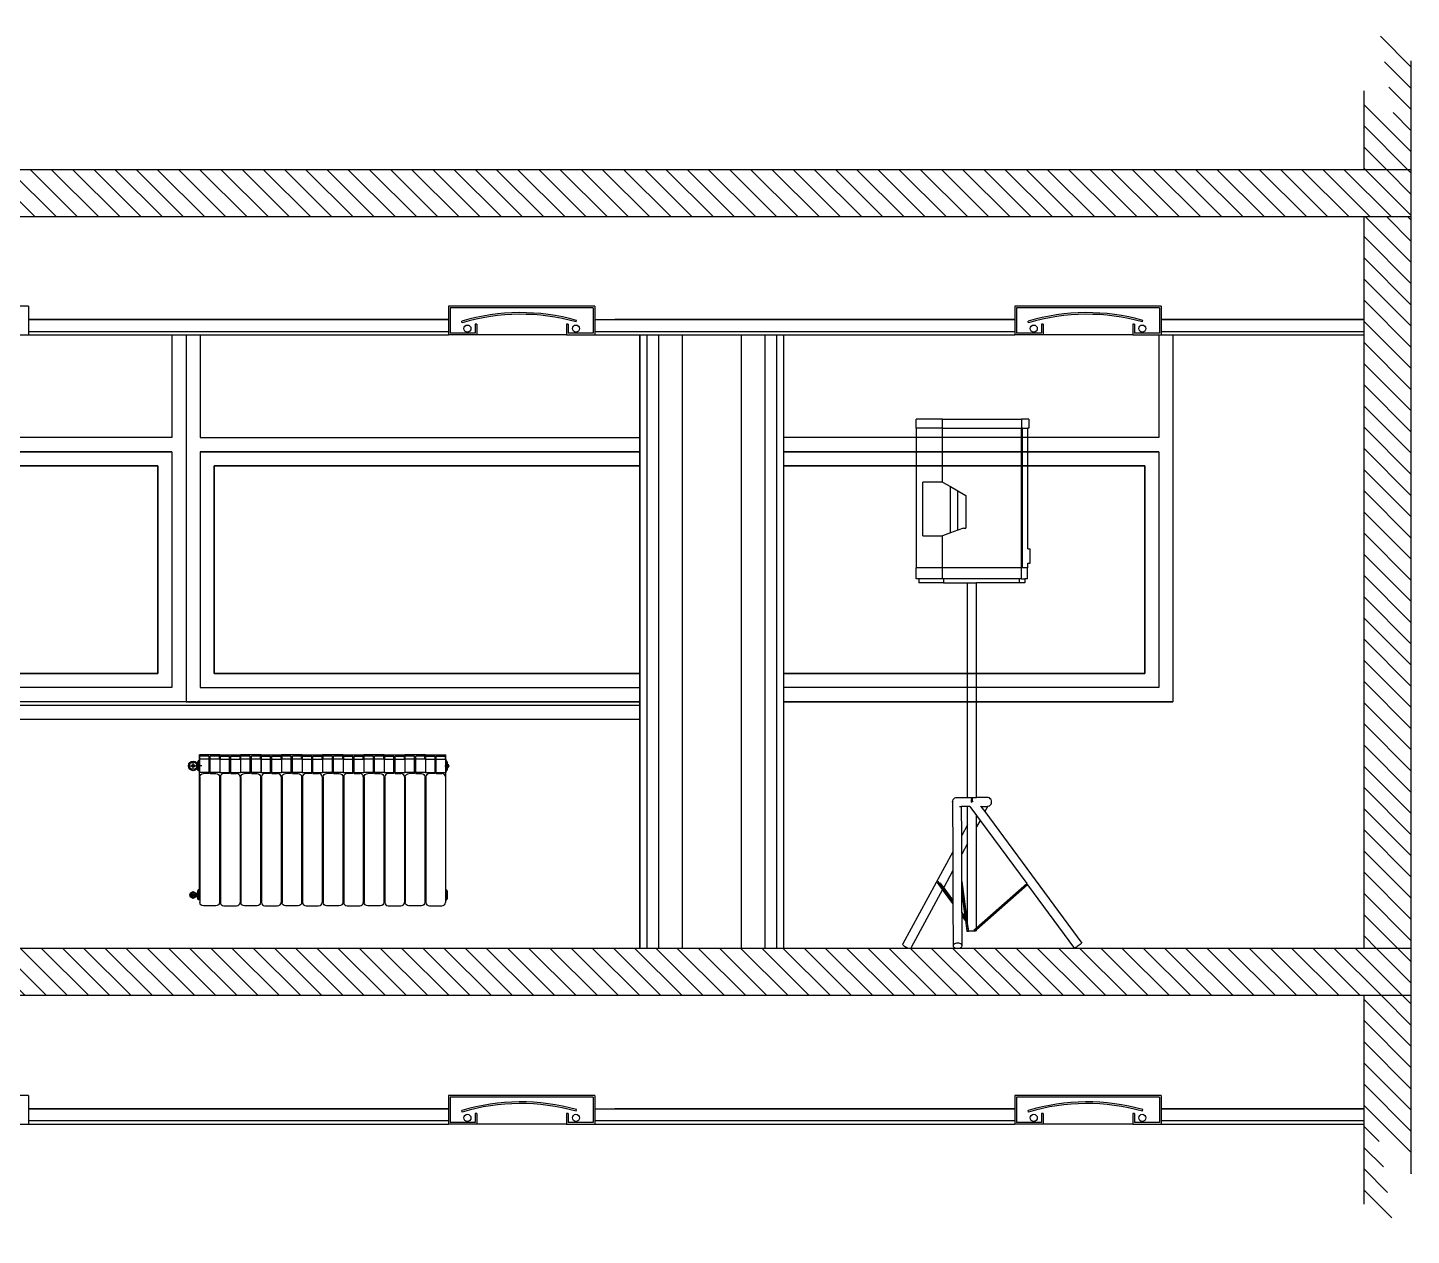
# Model space of a CAD drawing. Header units: millimetres. Extents: x 768.3 to 819.1, y 1240.1 to 1252.9.
# Drawn here: x 813.04 to 818.91, y 1247.8 to 1252.91 of the extents above; entities that cross this region are included whole.
import ezdxf

# ---------------------------------------------------------------- set-up
doc = ezdxf.new("R2010")
doc.units = ezdxf.units.MM
doc.header["$LTSCALE"] = 0.05
for name, color, linetype in [('Corte Cielorraso', 2, 'Continuous'), ('Corte-atras', 252, 'Continuous'), ('Corte-Carpinteria', 253, 'Continuous'), ('Corte-Losa', 7, 'Continuous'), ('Corte-Muros', 6, 'Continuous'), ('Relleno', 252, 'Continuous')]:
    doc.layers.add(name, color=color, linetype=linetype)
pattern_1 = [(135, (2059.04248, 467.192465), (-0.0449012806, -0.0449012806), [])]
pattern_2 = [(135, (2059.04248, 467.172465), (-0.0449012806, -0.0449012806), [])]

# ---------------------------------------------------------------- blocks, each defined once
blk = doc.blocks.new('Termo_Vista')
for p, q in [((-0.218, 0), (0.218, 0)), ((-0.208, -0.092), (-0.208, 0)), ((0.208, -0.092), (0.208, 0)), ((-0.218, -0.092), (-0.013, -0.092)), ((-0.218, -0.092), (-0.218, -0.373)), ((-0.208, -0.025), (-0.013, -0.025)), ((-0.013, -0.392), (-0.013, -0.025)), ((0.012, -0.025), (0.208, -0.025)), ((0.012, -0.392), (0.012, -0.025)), ((0.012, -0.092), (0.218, -0.092)), ((0.218, -0.092), (0.218, -0.373)), ((0.218, -0.092), (0.218, -0.373)), ((-0.218, -0.373), (-0.013, -0.373)), ((-0.208, -0.467), (-0.208, -3.125)), ((-0.013, -0.392), (-0.133, -0.392)), ((0.012, -0.373), (0.218, -0.373)), ((0.012, -0.392), (0.133, -0.392)), ((0.208, -0.467), (0.208, -3.125)), ((-0.208, -2.861), (-0.218, -2.861)), ((-0.218, -3.074), (-0.218, -2.861)), ((0.208, -2.861), (0.218, -2.861)), ((0.218, -3.074), (0.218, -2.861)), ((-0.208, -3.074), (-0.218, -3.074)), ((-0.133, -3.2), (0.133, -3.2)), ((0.208, -3.074), (0.218, -3.074))]:
    blk.add_line(p, q)
for centre, start, end in [((-0.133, -0.467), 90, 180), ((0.133, -0.467), 0, 90), ((-0.133, -3.125), 180, 270), ((0.133, -3.125), 270, 0)]:
    blk.add_arc(centre, 0.075, start, end)
blk = doc.blocks.new('pa sys ls')
for p, q in [((-0.9386, 1.3758), (-0.9386, 1.3374)), ((-0.9386, 1.3758), (-0.9078, 1.3758)), ((-0.9078, 1.3758), (-0.9078, 1.3374)), ((-0.5733, 1.3758), (-0.9078, 1.3758)), ((-0.5733, 1.3758), (-0.4617, 1.3758)), ((-0.5733, 1.3374), (-0.5733, 1.3758)), ((-0.4617, 1.3374), (-0.4617, 1.3758)), ((-0.9386, 1.3374), (-0.9349, 1.3374)), ((-0.9349, 0.8269), (-0.9349, 1.3374)), ((-0.9115, 1.3374), (-0.9349, 1.3374)), ((-0.9115, 0.7461), (-0.9115, 1.3374)), ((-0.9115, 1.3374), (-0.9078, 1.3374)), ((-0.9078, 0.7461), (-0.9078, 1.3374)), ((-0.5733, 1.3374), (-0.9078, 1.3374)), ((-0.5733, 1.3374), (-0.4617, 1.3374)), ((-0.5733, 1.1099), (-0.5733, 1.3374)), ((-0.4617, 1.3374), (-0.4617, 0.7461)), ((-0.6384, 1.0725), (-0.6717, 1.0534)), ((-0.6066, 1.0907), (-0.6384, 1.0725)), ((-0.6384, 0.9057), (-0.6384, 1.0725)), ((-0.5733, 1.1099), (-0.6066, 1.0907)), ((-0.6066, 0.8943), (-0.6066, 1.0907)), ((-0.5733, 1.1099), (-0.4896, 1.1099)), ((-0.4896, 0.8823), (-0.4896, 1.1099)), ((-0.6717, 1.0534), (-0.6717, 0.9143)), ((-0.6622, 0.9143), (-0.6717, 0.9143)), ((-0.6622, 0.9143), (-0.6384, 0.9057)), ((-0.6384, 0.9057), (-0.6066, 0.8943)), ((-0.6066, 0.8943), (-0.5733, 0.8823)), ((-0.4896, 0.8823), (-0.5733, 0.8823)), ((-0.5733, 0.7461), (-0.5733, 0.8823)), ((-0.9451, 0.7657), (-0.9451, 0.8269)), ((-0.9349, 0.8269), (-0.9451, 0.8269)), ((-0.9341, 0.8269), (-0.9349, 0.8269)), ((-0.9349, 0.7657), (-0.9451, 0.7657)), ((-0.9349, 0.7461), (-0.9349, 0.7657)), ((-0.9341, 0.7657), (-0.9349, 0.7657)), ((-0.9349, 0.7461), (-0.934, 0.7461)), ((-0.934, 0.7001), (-0.934, 0.7461)), ((-0.934, 0.7461), (-0.9115, 0.7461)), ((-0.9115, 0.7461), (-0.9078, 0.7461)), ((-0.9078, 0.7001), (-0.9078, 0.7461)), ((-0.9078, 0.7461), (-0.5733, 0.7461)), ((-0.5733, 0.7461), (-0.4617, 0.7461)), ((-0.5733, 0.7001), (-0.5733, 0.7461)), ((-0.4617, 0.7001), (-0.4617, 0.7461)), ((-0.934, 0.7001), (-0.9223, 0.7001)), ((-0.9223, 0.7001), (-0.9223, 0.6826)), ((-0.9078, 0.7001), (-0.9223, 0.7001)), ((-0.9223, 0.6826), (-0.8983, 0.6826)), ((-0.9078, 0.7001), (-0.8983, 0.7001)), ((-0.8983, 0.7001), (-0.8983, 0.6826)), ((-0.8983, 0.7001), (-0.5781, 0.7001)), ((-0.8983, 0.6826), (-0.7177, 0.6826)), ((-0.7177, -0.2267), (-0.7177, 0.6826)), ((-0.6796, 0.6826), (-0.7177, 0.6826)), ((-0.6796, -0.2267), (-0.6796, 0.6826)), ((-0.5781, 0.6826), (-0.6796, 0.6826)), ((-0.5781, 0.7001), (-0.5781, 0.6826)), ((-0.5781, 0.7001), (-0.5733, 0.7001)), ((-0.5781, 0.6826), (-0.4735, 0.6826)), ((-0.5733, 0.7001), (-0.4735, 0.7001)), ((-0.4735, 0.7001), (-0.4617, 0.7001)), ((-0.4735, 0.7001), (-0.4735, 0.6826)), ((-0.7788, -0.2362), (-0.7757, -0.2322)), ((-0.7757, -0.2322), (-0.7717, -0.2292)), ((-0.7717, -0.2292), (-0.7671, -0.2273)), ((-0.7671, -0.2273), (-0.7621, -0.2267)), ((-0.7621, -0.2267), (-0.7177, -0.2267)), ((-0.6986, -0.2267), (-0.7177, -0.2267)), ((-0.7008, -0.2362), (-0.7004, -0.2322)), ((-0.7004, -0.2322), (-0.6999, -0.2292)), ((-0.6999, -0.2292), (-0.6993, -0.2273)), ((-0.6993, -0.2273), (-0.6986, -0.2267)), ((-0.698, -0.2273), (-0.6986, -0.2267)), ((-0.6796, -0.2267), (-0.6986, -0.2267)), ((-0.6974, -0.2292), (-0.698, -0.2273)), ((-0.6969, -0.2322), (-0.6974, -0.2292)), ((-0.6965, -0.2362), (-0.6969, -0.2322)), ((-0.6351, -0.2267), (-0.6796, -0.2267)), ((-0.6302, -0.2273), (-0.6351, -0.2267)), ((-0.6255, -0.2292), (-0.6302, -0.2273)), ((-0.6215, -0.2322), (-0.6255, -0.2292)), ((-0.6185, -0.2362), (-0.6215, -0.2322)), ((-0.7527, -0.287), (-1.1634, -0.844)), ((-0.7813, -0.2457), (-0.7807, -0.2408)), ((-0.7807, -0.2506), (-0.7813, -0.2457)), ((-0.7807, -0.2408), (-0.7788, -0.2362)), ((-0.7788, -0.2552), (-0.7807, -0.2506)), ((-0.7757, -0.2592), (-0.7788, -0.2552)), ((-0.7717, -0.2622), (-0.7757, -0.2592)), ((-0.7671, -0.2641), (-0.7717, -0.2622)), ((-0.765, -0.2644), (-0.7671, -0.2641)), ((-0.765, -0.2644), (-0.7527, -0.287)), ((-0.7621, -0.2648), (-0.765, -0.2644)), ((-0.7363, -0.2648), (-0.7621, -0.2648)), ((-0.7363, -0.2648), (-0.7527, -0.287)), ((-0.7345, -0.2622), (-0.7363, -0.2648)), ((-0.689, -0.2648), (-0.7177, -0.3036)), ((-0.7031, -0.2426), (-0.7028, -0.2428)), ((-0.7028, -0.2428), (-0.7013, -0.2439)), ((-0.7011, -0.244), (-0.701, -0.2408)), ((-0.7011, -0.244), (-0.6988, -0.2457)), ((-0.7011, -0.2457), (-0.7011, -0.244)), ((-0.7011, -0.2462), (-0.7011, -0.2457)), ((-0.701, -0.2408), (-0.7008, -0.2362)), ((-0.6988, -0.2457), (-0.6962, -0.2476)), ((-0.6962, -0.2408), (-0.6965, -0.2362)), ((-0.6961, -0.2457), (-0.6962, -0.2408)), ((-0.6962, -0.2476), (-0.6961, -0.2457)), ((-0.6962, -0.2476), (-0.6948, -0.2486)), ((-0.6948, -0.2486), (-0.6944, -0.2489)), ((-0.6889, -0.2646), (-0.689, -0.2648)), ((-0.689, -0.2648), (-0.6796, -0.2648)), ((-0.6796, -0.3424), (-0.6796, -0.2648)), ((-0.6796, -0.2648), (-0.6542, -0.2648)), ((-0.6547, -0.3883), (-0.6542, -0.2648)), ((-0.6453, -0.2648), (-0.6542, -0.2648)), ((-0.6166, -0.2408), (-0.6185, -0.2362)), ((-0.6169, -0.2426), (-0.6168, -0.2428)), ((-0.6168, -0.2428), (-0.6165, -0.2439)), ((-0.6161, -0.247), (-0.6168, -0.458)), ((-0.6159, -0.2457), (-0.6166, -0.2408)), ((-0.6161, -0.247), (-0.6159, -0.2457)), ((-0.6161, -0.2464), (-0.6161, -0.247)), ((-0.7327, -0.324), (-0.93, -0.5916)), ((-0.7177, -0.3036), (-0.7327, -0.324)), ((-0.7327, -0.324), (-0.7177, -0.3516)), ((-0.7177, -0.3516), (-0.7177, -0.3036)), ((-0.7177, -0.3516), (-0.717, -0.3528)), ((-0.7177, -0.7789), (-0.7177, -0.3516)), ((-0.6802, -0.3413), (-0.6796, -0.3424)), ((-0.6796, -0.3424), (-0.6547, -0.3883)), ((-0.6796, -0.4217), (-0.6796, -0.3424)), ((-0.655, -0.4671), (-0.6547, -0.3883)), ((-0.6802, -0.4205), (-0.6796, -0.4217)), ((-0.6796, -0.4217), (-0.655, -0.4671)), ((-0.6796, -0.7455), (-0.6796, -0.4217)), ((-0.6554, -0.5827), (-0.655, -0.4671)), ((-0.6168, -0.458), (-0.6171, -0.5368)), ((-0.6168, -0.458), (-0.4056, -0.8471)), ((-0.6774, -0.7425), (-0.6562, -0.5827)), ((-0.6562, -0.5827), (-0.6554, -0.5827)), ((-0.6557, -0.5874), (-0.6562, -0.5827)), ((-0.6554, -0.5874), (-0.6554, -0.5827)), ((-0.6171, -0.5368), (-0.6176, -0.6612)), ((-0.6176, -0.6679), (-0.5549, -0.5827)), ((-0.6171, -0.5368), (-0.5784, -0.608)), ((-0.5549, -0.5827), (-0.5575, -0.5827)), ((-0.5522, -0.5875), (-0.5549, -0.5827)), ((-0.934, -0.5971), (-1.1327, -0.8666)), ((-0.9337, -0.5967), (-0.934, -0.5971)), ((-0.7177, -0.7879), (-0.934, -0.5971)), ((-0.93, -0.5916), (-0.9337, -0.5967)), ((-0.9337, -0.5967), (-0.7099, -0.7942)), ((-0.7177, -0.7789), (-0.93, -0.5916)), ((-0.6828, -0.7915), (-0.6557, -0.5874)), ((-0.6556, -0.634), (-0.6683, -0.7302)), ((-0.6558, -0.7132), (-0.6556, -0.634)), ((-0.6554, -0.5874), (-0.6557, -0.5874)), ((-0.6556, -0.634), (-0.6554, -0.5874)), ((-0.6176, -0.6612), (-0.5784, -0.608)), ((-0.6176, -0.6763), (-0.5737, -0.6167)), ((-0.5784, -0.608), (-0.5639, -0.5883)), ((-0.5737, -0.6167), (-0.5522, -0.5875)), ((-0.5737, -0.6167), (-0.4398, -0.8635)), ((-0.6176, -0.6763), (-0.6182, -0.8553)), ((-0.6176, -0.6612), (-0.6176, -0.6679)), ((-0.6176, -0.6679), (-0.6176, -0.6763)), ((-0.6828, -0.7831), (-0.6798, -0.7609)), ((-0.6802, -0.7463), (-0.6796, -0.7455)), ((-0.6802, -0.753), (-0.6796, -0.7521)), ((-0.6802, -0.7614), (-0.6798, -0.7609)), ((-0.6798, -0.7609), (-0.6796, -0.7589)), ((-0.6796, -0.7455), (-0.6774, -0.7425)), ((-0.6796, -0.7521), (-0.6796, -0.7455)), ((-0.6796, -0.7521), (-0.6785, -0.7506)), ((-0.6796, -0.7589), (-0.6785, -0.7506)), ((-0.6796, -0.7589), (-0.6796, -0.7521)), ((-0.6785, -0.7506), (-0.6774, -0.7425)), ((-0.6708, -0.7485), (-0.6768, -0.7942)), ((-0.6708, -0.7485), (-0.6559, -0.7283)), ((-0.6694, -0.7383), (-0.6708, -0.7485)), ((-0.6694, -0.7383), (-0.6559, -0.7199)), ((-0.6683, -0.7302), (-0.6694, -0.7383)), ((-0.6683, -0.7302), (-0.6558, -0.7132)), ((-0.6563, -0.8553), (-0.6559, -0.7283)), ((-0.6559, -0.7199), (-0.6558, -0.7132)), ((-0.6559, -0.7283), (-0.6559, -0.7199)), ((-0.7057, -0.7894), (-0.7177, -0.7789)), ((-0.7177, -0.7918), (-0.7177, -0.7879)), ((-0.7133, -0.7918), (-0.7177, -0.7879)), ((-0.7177, -0.7918), (-0.7133, -0.7918)), ((-0.7106, -0.7942), (-0.7133, -0.7918)), ((-0.7099, -0.7942), (-0.7106, -0.7942)), ((-0.7095, -0.7938), (-0.7099, -0.7942)), ((-0.7078, -0.7918), (-0.7095, -0.7938)), ((-0.7095, -0.7938), (-0.7093, -0.7942)), ((-0.7093, -0.7942), (-0.7044, -0.7942)), ((-0.7057, -0.7894), (-0.7078, -0.7918)), ((-0.7057, -0.7918), (-0.7078, -0.7918)), ((-0.7044, -0.7942), (-0.7057, -0.7918)), ((-0.7026, -0.7918), (-0.7057, -0.7918)), ((-0.7044, -0.7942), (-0.7026, -0.7918)), ((-0.6834, -0.7918), (-0.7026, -0.7918)), ((-0.6831, -0.7942), (-0.6834, -0.7918)), ((-0.6828, -0.7918), (-0.6834, -0.7918)), ((-0.6831, -0.7942), (-0.6828, -0.7918)), ((-0.6768, -0.7942), (-0.6831, -0.7942)), ((-0.6825, -0.7918), (-0.6828, -0.7918)), ((-1.1634, -0.844), (-1.1629, -0.8444)), ((-1.1629, -0.8444), (-1.1614, -0.8455)), ((-1.1614, -0.8455), (-1.159, -0.8473)), ((-1.159, -0.8473), (-1.1559, -0.8497)), ((-1.1559, -0.8497), (-1.1522, -0.8524)), ((-1.1522, -0.8524), (-1.1482, -0.8553)), ((-1.1482, -0.8553), (-1.1443, -0.8582)), ((-1.1443, -0.8582), (-1.1405, -0.861)), ((-1.1405, -0.861), (-1.1373, -0.8633)), ((-1.1373, -0.8633), (-1.1349, -0.8651)), ((-1.1349, -0.8651), (-1.1333, -0.8662)), ((-1.1333, -0.8662), (-1.1327, -0.8666)), ((-0.6563, -0.8553), (-0.6557, -0.8524)), ((-0.6557, -0.8582), (-0.6563, -0.8553)), ((-0.6557, -0.8524), (-0.6538, -0.8497)), ((-0.6538, -0.861), (-0.6557, -0.8582)), ((-0.6538, -0.8497), (-0.6508, -0.8473)), ((-0.6507, -0.8633), (-0.6538, -0.861)), ((-0.6508, -0.8473), (-0.6469, -0.8455)), ((-0.6468, -0.8651), (-0.6507, -0.8633)), ((-0.6469, -0.8455), (-0.6423, -0.8444)), ((-0.6422, -0.8662), (-0.6468, -0.8651)), ((-0.6423, -0.8444), (-0.6374, -0.844)), ((-0.6372, -0.8666), (-0.6422, -0.8662)), ((-0.6374, -0.844), (-0.6324, -0.8444)), ((-0.6323, -0.8662), (-0.6372, -0.8666)), ((-0.6324, -0.8444), (-0.6278, -0.8455)), ((-0.6277, -0.8651), (-0.6323, -0.8662)), ((-0.6278, -0.8455), (-0.6239, -0.8473)), ((-0.6238, -0.8633), (-0.6277, -0.8651)), ((-0.6239, -0.8473), (-0.6208, -0.8497)), ((-0.6208, -0.861), (-0.6238, -0.8633)), ((-0.6208, -0.8497), (-0.6189, -0.8524)), ((-0.6189, -0.8582), (-0.6208, -0.861)), ((-0.6189, -0.8524), (-0.6182, -0.8553)), ((-0.6182, -0.8553), (-0.6189, -0.8582)), ((-0.4398, -0.8635), (-0.4387, -0.8653)), ((-0.4387, -0.8653), (-0.4365, -0.8665)), ((-0.4365, -0.8665), (-0.4334, -0.8669)), ((-0.4334, -0.8669), (-0.4296, -0.8665)), ((-0.4296, -0.8665), (-0.4253, -0.8653)), ((-0.4253, -0.8653), (-0.4208, -0.8635)), ((-0.4208, -0.8635), (-0.4165, -0.8611)), ((-0.4165, -0.8611), (-0.4125, -0.8583)), ((-0.4125, -0.8583), (-0.4093, -0.8553)), ((-0.4093, -0.8553), (-0.407, -0.8523)), ((-0.407, -0.8523), (-0.4057, -0.8495)), ((-0.4057, -0.8495), (-0.4056, -0.8471))]:
    blk.add_line(p, q)

msp = doc.modelspace()

# ---------------------------------------------------------------- hatches: boundary and pattern name
at = {"layer": 'Relleno'}
h = msp.add_hatch(dxfattribs=at)
h.set_pattern_fill('ANSI31', color=256, scale=0.02, angle=90)
h.set_pattern_definition(pattern_1)
h.paths.add_polyline_path([(818.9082, 1252.3118), (818.7082, 1252.3118), (818.7082, 1252.6454), (818.838, 1252.5128), (818.771, 1252.9138), (818.9082, 1252.7735)])
h = msp.add_hatch(dxfattribs=at)
h.set_pattern_fill('ANSI31', color=256, scale=0.02, angle=90)
h.set_pattern_definition(pattern_1)
h.paths.add_polyline_path([(808.3684, 1252.1118), (808.2116, 1252.1827), (808.6113, 1252.257), (808.4904, 1252.3118), (818.9082, 1252.3118), (818.9082, 1252.1118)])
h = msp.add_hatch(dxfattribs=at)
h.set_pattern_fill('ANSI31', color=256, scale=0.02, angle=90)
h.set_pattern_definition(pattern_2)
h.paths.add_polyline_path([(818.9082, 1252.1118), (818.7082, 1252.1118), (818.7082, 1249.0118), (818.9082, 1249.0118)])
h = msp.add_hatch(dxfattribs=at)
h.set_pattern_fill('ANSI31', color=256, scale=0.02, angle=90)
h.set_pattern_definition(pattern_2)
h.paths.add_polyline_path([(818.9082, 1249.0118), (818.9082, 1248.8118), (808.3764, 1248.8118), (808.2116, 1248.8864), (808.6113, 1248.9606), (808.4984, 1249.0118)])
h = msp.add_hatch(dxfattribs=at)
h.set_pattern_fill('ANSI31', color=256, scale=0.02, angle=90)
h.set_pattern_definition(pattern_2)
h.paths.add_polyline_path([(818.9082, 1248.0565), (818.771, 1248.1967), (818.838, 1247.7957), (818.7082, 1247.9284), (818.7082, 1248.8118), (818.9082, 1248.8118)])

# ---------------------------------------------------------------- linework, layer by layer
at = {"layer": 'Corte Cielorraso'}
for p, q in [((813.0482, 1251.7338), (812.4282, 1251.7338)), ((813.0482, 1251.7338), (813.0482, 1251.6118)), ((813.0482, 1251.7338), (813.0482, 1251.6118)), ((815.4482, 1251.7338), (814.8282, 1251.7338)), ((814.8282, 1251.7338), (814.8282, 1251.6118)), ((814.8352, 1251.7268), (814.8352, 1251.6188)), ((815.4412, 1251.7268), (814.8352, 1251.7268)), ((815.4412, 1251.7268), (815.4412, 1251.6188)), ((815.4412, 1251.7268), (815.4412, 1251.6188)), ((815.4482, 1251.7338), (815.4482, 1251.6118)), ((815.4482, 1251.7338), (815.4482, 1251.6118)), ((817.8482, 1251.7338), (817.2282, 1251.7338)), ((817.2282, 1251.7338), (817.2282, 1251.6118)), ((817.2352, 1251.7268), (817.2352, 1251.6188)), ((817.8412, 1251.7268), (817.2352, 1251.7268)), ((817.8412, 1251.7268), (817.8412, 1251.6188)), ((817.8412, 1251.7268), (817.8412, 1251.6188)), ((817.8482, 1251.7338), (817.8482, 1251.6118)), ((817.8482, 1251.7338), (817.8482, 1251.6118)), ((813.0482, 1251.6768, 0), (814.6479, 1251.6768, 0)), ((814.8282, 1251.6768, 0), (813.0482, 1251.6768, 0)), ((814.8282, 1251.6768, 0), (813.0482, 1251.6768, 0)), ((813.0482, 1251.6768, 0), (814.8282, 1251.6768, 0)), ((813.0482, 1251.6268, 0), (814.8282, 1251.6268, 0)), ((813.0482, 1251.6268, 0), (814.8282, 1251.6268, 0)), ((813.0482, 1251.6268, 0), (814.8282, 1251.6268, 0)), ((814.886, 1251.6631), (814.884, 1251.6698)), ((814.9482, 1251.6568), (814.9412, 1251.6568)), ((814.9412, 1251.6568), (814.9412, 1251.6188)), ((814.9482, 1251.6568), (814.9482, 1251.6118)), ((815.3352, 1251.6568), (815.3282, 1251.6568)), ((815.3282, 1251.6568), (815.3282, 1251.6118)), ((815.3352, 1251.6568), (815.3352, 1251.6188)), ((815.3691, 1251.6667), (815.371, 1251.6734)), ((815.4482, 1251.6768, 0), (817.2282, 1251.6768, 0)), ((815.4482, 1251.6768, 0), (817.2282, 1251.6768, 0)), ((815.4482, 1251.6268, 0), (817.2282, 1251.6268, 0)), ((815.4482, 1251.6268, 0), (817.2282, 1251.6268, 0)), ((815.5336, 1251.6768, 0), (817.1332, 1251.6768)), ((817.2282, 1251.6768), (815.5336, 1251.6768, 0)), ((815.5336, 1251.6268, 0), (817.2282, 1251.6268)), ((817.286, 1251.6631), (817.284, 1251.6698)), ((817.3482, 1251.6568), (817.3412, 1251.6568)), ((817.3412, 1251.6568), (817.3412, 1251.6188)), ((817.3482, 1251.6568), (817.3482, 1251.6118)), ((817.7352, 1251.6568), (817.7282, 1251.6568)), ((817.7282, 1251.6568), (817.7282, 1251.6118)), ((817.7352, 1251.6568), (817.7352, 1251.6188)), ((817.7691, 1251.6667), (817.771, 1251.6734)), ((817.8482, 1251.6768, 0), (818.7082, 1251.6768)), ((818.7082, 1251.6768), (817.8482, 1251.6768, 0)), ((817.8482, 1251.6268, 0), (818.7082, 1251.6268)), ((812.9282, 1251.6118), (813.0482, 1251.6118, 0)), ((813.0482, 1251.6118), (814.8282, 1251.6118)), ((814.9482, 1251.6118), (814.8282, 1251.6118, 0)), ((814.9412, 1251.6188), (814.8352, 1251.6188)), ((815.3282, 1251.6118), (814.9482, 1251.6118)), ((815.3282, 1251.6118), (815.4482, 1251.6118, 0)), ((815.4412, 1251.6188), (815.3352, 1251.6188)), ((815.4482, 1251.6118), (817.2282, 1251.6118)), ((817.3482, 1251.6118), (817.2282, 1251.6118, 0)), ((817.3412, 1251.6188), (817.2352, 1251.6188)), ((817.7282, 1251.6118), (817.3482, 1251.6118)), ((817.7282, 1251.6118), (817.8482, 1251.6118, 0)), ((817.8412, 1251.6188), (817.7352, 1251.6188)), ((817.8482, 1251.6118, 0), (818.7082, 1251.6118)), ((813.0482, 1248.3888), (812.4282, 1248.3888)), ((813.0482, 1248.3888), (813.0482, 1248.2668)), ((813.0482, 1248.3888), (813.0482, 1248.2668)), ((815.4482, 1248.3888), (814.8282, 1248.3888)), ((814.8282, 1248.3888), (814.8282, 1248.2668)), ((814.8352, 1248.3818), (814.8352, 1248.2738)), ((815.4412, 1248.3818), (814.8352, 1248.3818)), ((815.4412, 1248.3818), (815.4412, 1248.2738)), ((815.4412, 1248.3818), (815.4412, 1248.2738)), ((815.4482, 1248.3888), (815.4482, 1248.2668)), ((815.4482, 1248.3888), (815.4482, 1248.2668)), ((817.8482, 1248.3888), (817.2282, 1248.3888)), ((817.2282, 1248.3888), (817.2282, 1248.2668)), ((817.2352, 1248.3818), (817.2352, 1248.2738)), ((817.8412, 1248.3818), (817.2352, 1248.3818)), ((817.8412, 1248.3818), (817.8412, 1248.2738)), ((817.8412, 1248.3818), (817.8412, 1248.2738)), ((817.8482, 1248.3888), (817.8482, 1248.2668)), ((817.8482, 1248.3888), (817.8482, 1248.2668)), ((813.0482, 1248.3318, 0), (814.6479, 1248.3318, 0)), ((814.8282, 1248.3318, 0), (813.0482, 1248.3318, 0)), ((814.8282, 1248.3318, 0), (813.0482, 1248.3318, 0)), ((813.0482, 1248.3318, 0), (814.8282, 1248.3318, 0)), ((813.0482, 1248.2818, 0), (814.8282, 1248.2818, 0)), ((813.0482, 1248.2818, 0), (814.8282, 1248.2818, 0)), ((813.0482, 1248.2818, 0), (814.8282, 1248.2818, 0)), ((814.886, 1248.3181), (814.884, 1248.3248)), ((814.9482, 1248.3118), (814.9412, 1248.3118)), ((814.9412, 1248.3118), (814.9412, 1248.2738)), ((814.9482, 1248.3118), (814.9482, 1248.2668)), ((815.3352, 1248.3118), (815.3282, 1248.3118)), ((815.3282, 1248.3118), (815.3282, 1248.2668)), ((815.3352, 1248.3118), (815.3352, 1248.2738)), ((815.3691, 1248.3217), (815.371, 1248.3284)), ((815.4482, 1248.3318, 0), (817.2282, 1248.3318, 0)), ((815.4482, 1248.3318, 0), (817.2282, 1248.3318, 0)), ((815.4482, 1248.2818, 0), (817.2282, 1248.2818, 0)), ((815.4482, 1248.2818, 0), (817.2282, 1248.2818, 0)), ((815.5336, 1248.3318, 0), (817.1332, 1248.3318)), ((817.2282, 1248.3318), (815.5336, 1248.3318, 0)), ((815.5336, 1248.2818, 0), (817.2282, 1248.2818)), ((817.286, 1248.3181), (817.284, 1248.3248)), ((817.3482, 1248.3118), (817.3412, 1248.3118)), ((817.3412, 1248.3118), (817.3412, 1248.2738)), ((817.3482, 1248.3118), (817.3482, 1248.2668)), ((817.7352, 1248.3118), (817.7282, 1248.3118)), ((817.7282, 1248.3118), (817.7282, 1248.2668)), ((817.7352, 1248.3118), (817.7352, 1248.2738)), ((817.7691, 1248.3217), (817.771, 1248.3284)), ((817.8482, 1248.3318), (818.7082, 1248.3318, 0)), ((818.7082, 1248.3318, 0), (817.8482, 1248.3318)), ((817.8482, 1248.2818), (818.7082, 1248.2818, 0)), ((812.9282, 1248.2668), (813.0482, 1248.2668, 0)), ((813.0482, 1248.2668), (814.8282, 1248.2668)), ((814.9482, 1248.2668), (814.8282, 1248.2668, 0)), ((814.9412, 1248.2738), (814.8352, 1248.2738)), ((815.3282, 1248.2668), (814.9482, 1248.2668)), ((815.3282, 1248.2668), (815.4482, 1248.2668, 0)), ((815.4412, 1248.2738), (815.3352, 1248.2738)), ((815.4482, 1248.2668), (817.2282, 1248.2668)), ((817.3482, 1248.2668), (817.2282, 1248.2668, 0)), ((817.3412, 1248.2738), (817.2352, 1248.2738)), ((817.7282, 1248.2668), (817.3482, 1248.2668)), ((817.7282, 1248.2668), (817.8482, 1248.2668, 0)), ((817.8412, 1248.2738), (817.7352, 1248.2738)), ((817.8482, 1248.2668, 0), (818.7082, 1248.2668))]:
    msp.add_line(p, q, dxfattribs=at)
for centre in [(814.9083, 1251.6386), (815.3681, 1251.6386), (817.3083, 1251.6386), (817.7681, 1251.6386), (814.9083, 1248.2936), (815.3681, 1248.2936), (817.3083, 1248.2936), (817.7681, 1248.2936)]:
    msp.add_circle(centre, 0.015, dxfattribs=at)
for centre, radius in [((815.1338, 1250.8314), 0.8748), ((815.1338, 1250.8314), 0.8678), ((817.5338, 1250.8314), 0.8748), ((817.5338, 1250.8314), 0.8678), ((815.1338, 1247.4864), 0.8748), ((815.1338, 1247.4864), 0.8678), ((817.5338, 1247.4864), 0.8748), ((817.5338, 1247.4864), 0.8678)]:
    msp.add_arc(centre, radius, 74.26456, 106.58928, dxfattribs=at)
at = {"layer": 'Corte-atras', "ltscale": 6}
for p, q in [((815.6382, 1251.6118), (815.6382, 1249.0118)), ((815.6382, 1249.0118), (815.6382, 1251.6118)), ((816.2482, 1251.6118), (816.2482, 1249.0118))]:
    msp.add_line(p, q, dxfattribs=at)
at = {"layer": 'Corte-atras'}
for p, q in [((815.6682, 1251.6118), (815.6682, 1249.0118)), ((815.7182, 1251.6118), (815.7182, 1249.0118)), ((815.8182, 1251.6118), (815.8182, 1249.0118)), ((816.0682, 1251.6118), (816.0682, 1249.0118)), ((816.1682, 1251.6118), (816.1682, 1249.0118)), ((816.2182, 1251.6118), (816.2182, 1249.0118)), ((815.6382, 1250.0568), (809.6332, 1250.0568)), ((815.6382, 1250.0418), (809.6332, 1250.0418)), ((816.2482, 1250.0568), (817.8982, 1250.0568)), ((815.6382, 1249.9818), (809.6332, 1249.9818)), ((813.7679, 1249.7642), (813.7679, 1249.8068)), ((813.7723, 1249.8068), (813.7679, 1249.8068)), ((813.7723, 1249.2295), (813.7723, 1249.8318)), ((814.8172, 1249.2295), (814.8172, 1249.8318)), ((814.8172, 1249.8068), (814.8216, 1249.8068)), ((814.8216, 1249.7642), (814.8216, 1249.8068)), ((813.7303, 1249.7853), (813.7618, 1249.7853)), ((813.746, 1249.7695), (813.746, 1249.801)), ((813.783, 1249.7855), (813.757, 1249.7855)), ((813.7679, 1249.8026), (813.7651, 1249.8026)), ((813.7651, 1249.7925), (813.7651, 1249.8026)), ((813.7651, 1249.7684), (813.7651, 1249.778)), ((813.7679, 1249.7684), (813.7651, 1249.7684)), ((813.7723, 1249.7642), (813.7679, 1249.7642)), ((814.8129, 1249.7855), (814.8324, 1249.7855)), ((814.8172, 1249.7642), (814.8216, 1249.7642)), ((814.8216, 1249.8026), (814.8243, 1249.8026)), ((814.8216, 1249.7684), (814.8243, 1249.7684)), ((814.8243, 1249.7684), (814.8243, 1249.8026)), ((814.8243, 1249.7925), (814.827, 1249.7925)), ((814.8243, 1249.7784), (814.827, 1249.7784)), ((814.827, 1249.7925), (814.827, 1249.7925)), ((814.827, 1249.7925), (814.827, 1249.7784)), ((813.7303, 1249.2382), (813.7618, 1249.2382)), ((813.746, 1249.2225), (813.746, 1249.254)), ((813.7575, 1249.2451), (813.7651, 1249.2451)), ((813.7575, 1249.2314), (813.7651, 1249.2314)), ((813.7679, 1249.2553), (813.7651, 1249.2553)), ((813.7651, 1249.2211), (813.7651, 1249.2553)), ((813.7679, 1249.2211), (813.7651, 1249.2211)), ((813.7743, 1249.2595), (813.7679, 1249.2595)), ((813.7679, 1249.2169), (813.7679, 1249.2595)), ((814.8152, 1249.2595), (814.8216, 1249.2595)), ((814.8216, 1249.2169), (814.8216, 1249.2595)), ((814.8216, 1249.2553), (814.8243, 1249.2553)), ((814.8216, 1249.2211), (814.8243, 1249.2211)), ((814.8243, 1249.2211), (814.8243, 1249.2553)), ((813.7743, 1249.2169), (813.7679, 1249.2169)), ((814.8152, 1249.2169), (814.8216, 1249.2169))]:
    msp.add_line(p, q, dxfattribs=at)
for centre, radius in [((813.746, 1249.7853), 0.0204), ((813.746, 1249.7853), 0.0157), ((813.746, 1249.7853), 0.00548), ((813.746, 1249.2382), 0.0134), ((813.746, 1249.2382), 0.0108), ((813.746, 1249.2382), 0.00548)]:
    msp.add_circle(centre, radius, dxfattribs=at)
at = {"layer": 'Corte-Carpinteria'}
for p, q in [((813.7157, 1251.6118), (813.7157, 1250.0568)), ((817.8982, 1251.6118), (817.8982, 1250.0568)), ((813.6557, 1251.1768), (811.6845, 1251.1768)), ((813.7757, 1251.1768), (815.6382, 1251.1768)), ((817.8382, 1251.1768), (816.2482, 1251.1768)), ((813.6557, 1251.1168), (811.6845, 1251.1168)), ((813.7757, 1251.1168), (815.6382, 1251.1168)), ((817.8382, 1251.1168), (816.2482, 1251.1168)), ((813.6557, 1250.1168), (811.6845, 1250.1168)), ((813.7757, 1250.1168), (815.6382, 1250.1168)), ((817.8382, 1250.1168), (816.2482, 1250.1168)), ((813.7157, 1250.0568), (811.6245, 1250.0568)), ((813.7157, 1250.0568), (815.6382, 1250.0568)), ((817.8982, 1250.0568), (816.2482, 1250.0568))]:
    msp.add_line(p, q, dxfattribs=at)
for points in [[(813.6557, 1251.6118), (813.6557, 1251.1768)], [(813.7757, 1251.6118), (813.7757, 1251.1768)], [(817.8382, 1251.6118), (817.8382, 1251.1768)], [(817.8982, 1251.6118), (817.8982, 1250.0568)], [(813.6557, 1251.1168), (813.6557, 1250.1168)], [(813.7757, 1251.1168), (813.7757, 1250.1168)], [(815.6382, 1251.1168), (813.7757, 1251.1168), (813.7757, 1250.1168), (815.6382, 1250.1168)], [(816.2482, 1251.1168), (817.8382, 1251.1168), (817.8382, 1250.1168), (816.2482, 1250.1168)], [(817.8382, 1251.1168), (817.8382, 1250.1168)], [(815.6382, 1250.1768), (813.8357, 1250.1768), (813.8357, 1251.0568), (815.6382, 1251.0568)], [(815.6382, 1251.0568), (813.8357, 1251.0568), (813.8357, 1250.1768), (815.6382, 1250.1768)], [(816.2482, 1250.1768), (817.7782, 1250.1768), (817.7782, 1251.0568), (816.2482, 1251.0568)], [(816.2482, 1251.0568), (817.7782, 1251.0568), (817.7782, 1250.1768), (816.2482, 1250.1768)]]:
    msp.add_lwpolyline(points, dxfattribs=at)
for points in [[(813.6557, 1251.1168), (813.6557, 1250.1168), (811.6845, 1250.1168), (811.6845, 1251.1168)], [(813.5957, 1251.0568), (811.7445, 1251.0568), (811.7445, 1250.1768), (813.5957, 1250.1768)], [(813.5957, 1251.0568), (813.5957, 1250.1768), (811.7445, 1250.1768), (811.7445, 1251.0568)]]:
    msp.add_lwpolyline(points, close=True, dxfattribs=at)
at = {"layer": 'Corte-Losa'}
for p, q in [((818.9082, 1252.3118), (808.4838, 1252.3118)), ((818.9082, 1252.1118), (818.9082, 1252.3118)), ((818.9082, 1252.1118), (808.3684, 1252.1118)), ((818.9082, 1249.0118), (808.4984, 1249.0118)), ((818.9082, 1248.8118), (818.9082, 1249.0118)), ((818.9082, 1248.8118), (808.3764, 1248.8118))]:
    msp.add_line(p, q, dxfattribs=at)
at = {"layer": 'Corte-Muros'}
for p, q in [((818.9082, 1248.0565), (818.9082, 1252.7735)), ((818.7082, 1252.3118), (818.7082, 1252.6454)), ((818.7082, 1249.0118), (818.7082, 1252.1118)), ((818.7082, 1247.9284), (818.7082, 1248.8118))]:
    msp.add_line(p, q, dxfattribs=at)

# ---------------------------------------------------------------- block references
at = {"xscale": -1}
msp.add_blockref('pa sys ls', (816.3483, 1249.8784), dxfattribs=at)
at = {"layer": 'Corte-atras', "yscale": 0.2, "zscale": 0.2}
for p, xscale in [((813.8158, 1249.8318), -0.2), ((813.9029, 1249.8318), 0.2), ((813.99, 1249.8318), -0.2), ((814.077, 1249.8318), 0.2), ((814.1641, 1249.8318), -0.2), ((814.2512, 1249.8318), 0.2), ((814.3383, 1249.8318), -0.2), ((814.4254, 1249.8318), 0.2), ((814.5124, 1249.8318), -0.2), ((814.5995, 1249.8318), 0.2), ((814.6866, 1249.8318), -0.2), ((814.7737, 1249.8318), 0.2)]:
    msp.add_blockref('Termo_Vista', p, dxfattribs=dict(at, xscale=xscale))

doc.saveas('drawing.dxf')
